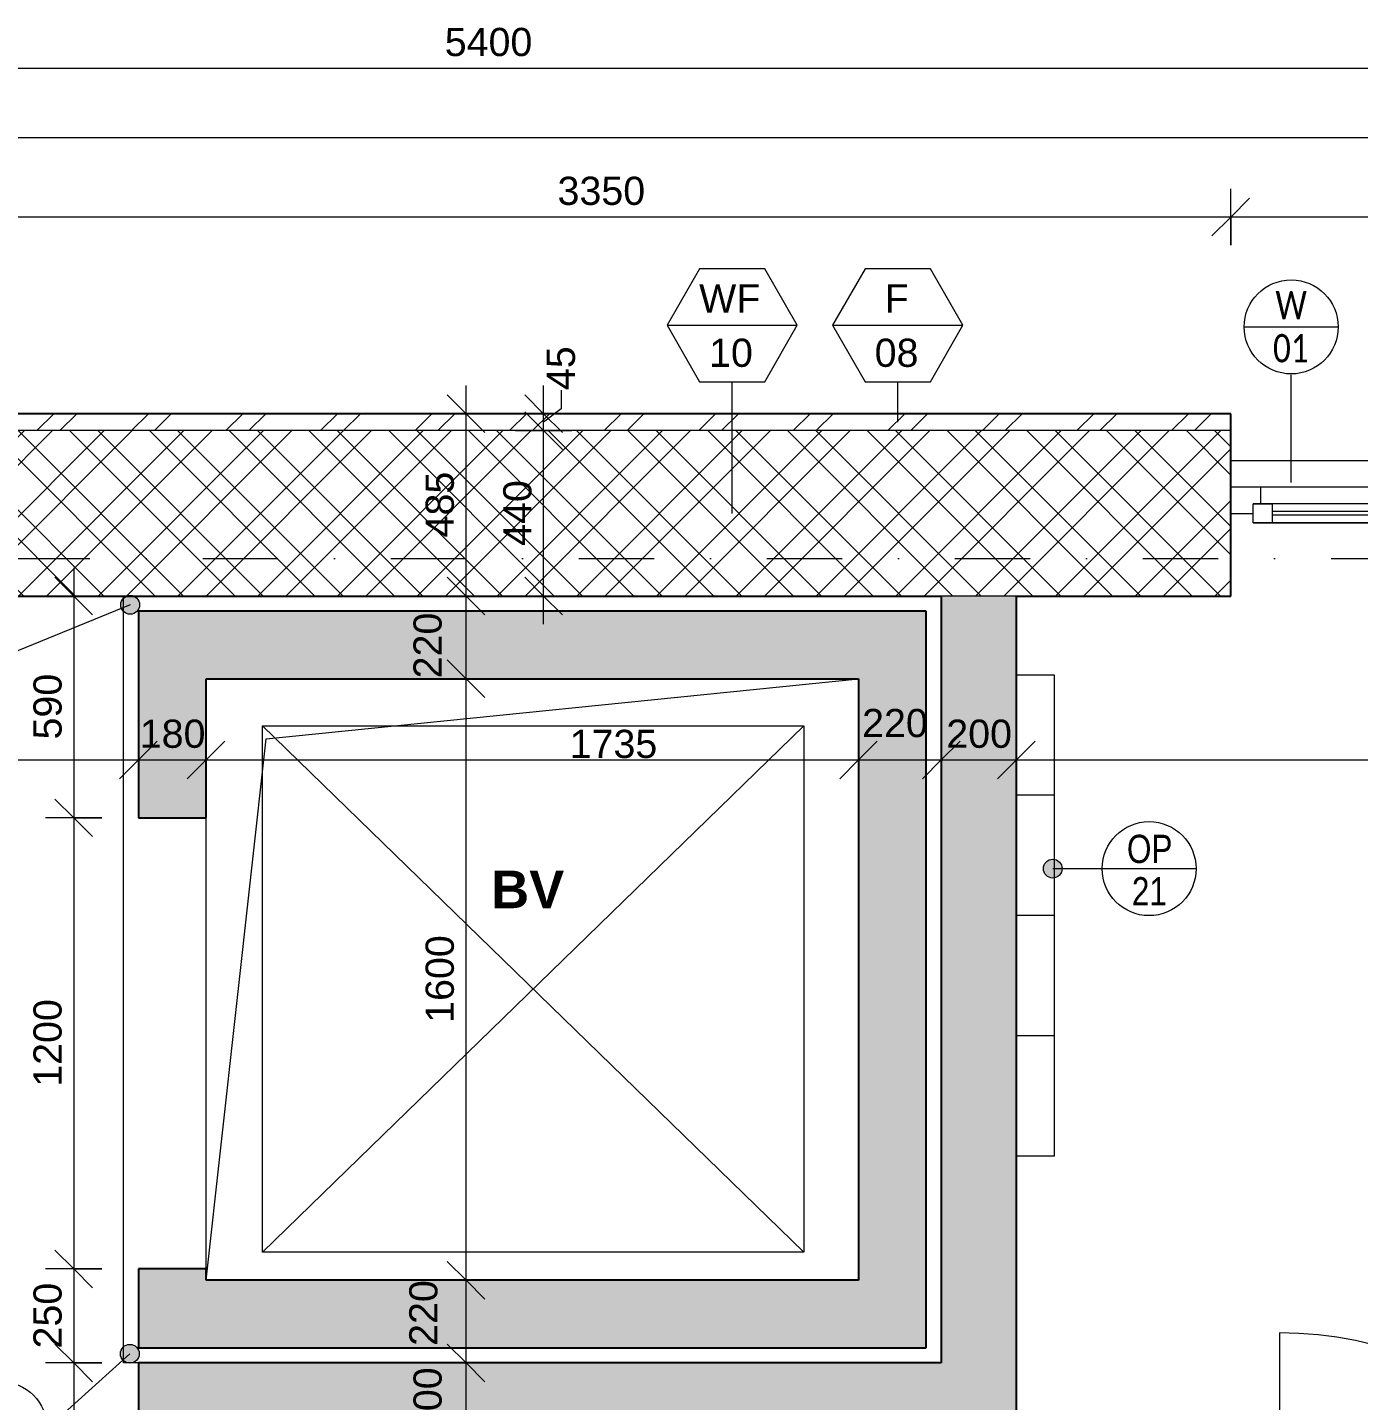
# Model space of a CAD drawing. Header units: millimetres. Extents: x -8633 to 38101, y -2985 to 57546.
# Drawn here: x 8646 to 12186, y 53363 to 57015 of the extents above; entities that cross this region are included whole.
import ezdxf

# ---------------------------------------------------------------- set-up
doc = ezdxf.new("R2010")
doc.units = ezdxf.units.MM
doc.linetypes.add('HA_DashDot_10mm-S3mm', pattern=[500, 200, -150, 0, -150])
doc.linetypes.add('HA_DashDot_2_2mm-S0_6mm', pattern=[110, 50, -30, 0, -30])
for name, color, linetype, lineweight in [('A-____-____-DIMS', 9, 'Continuous', 5), ('A-____-____-DIMS-50', 9, 'Continuous', 5), ('A-AREA-____-IDEN', 9, 'Continuous', 9), ('A-DETL-____-THIN', 9, 'Continuous', 9), ('A-DETL-GENF-OTLN', 9, 'Continuous', 9), ('A-DOOR-____-MCUT', 9, 'HA_DashDot_2_2mm-S0_6mm', 9), ('A-DOOR-____-OTLN', 9, 'Continuous', 9), ('A-DOOR-FRAM-MCUT', 9, 'Continuous', 9), ('A-FLOR-____-OTLN', 9, 'Continuous', 9), ('A-GENM-____-IDEN', 9, 'Continuous', 9), ('A-GENM-____-OTLN', 9, 'Continuous', 9), ('A-GLAZ-____-IDEN', 9, 'Continuous', 9), ('A-GLAZ-____-MCUT', 9, 'Continuous', 5), ('A-GLAZ-____-OTLN', 9, 'Continuous', 5), ('A-WALL-____-IDEN', 9, 'Continuous', 9), ('A-WALL-____-MCUT', 9, 'Continuous', 25), ('A-WALL-____-PATT', 9, 'Continuous', 25), ('I-WALL-____-MCUT', 9, 'Continuous', 25), ('S-GRID-____-OTLN', 9, 'Continuous', 5)]:
    doc.layers.add(name, color=color, linetype=linetype, lineweight=lineweight)
doc.styles.add('Arial_1', font='arial.ttf', dxfattribs={"height": 75})
doc.styles.add('Arial_2', font='arial.ttf', dxfattribs={"width": 0.8, "height": 75})
doc.styles.add('Arial_B', font='arialbd.ttf', dxfattribs={"height": 100})
doc.styles.add('Calibri', font='calibri.ttf', dxfattribs={"width": 0.8, "height": 75})
doc.dimstyles.new('Inner_Dimensions', dxfattribs={"dimscale": 304.8, "dimtxt": 76.519455, "dimasz": 0.328084, "dimexe": 0.246063, "dimexo": 0.0625, "dimgap": 0.032808, "dimtad": 1, "dimdec": 0, "dimzin": 0, "dimdsep": 46, "dimtxsty": 'Arial_1', "dimblk1": 'OBLIQUE', "dimblk2": 'OBLIQUE', "dimsah": 1, "dimcen": 0.09, "dimdle": 0.246063, "dimazin": 0, "dimtfac": 1, "dimtdec": 4, "dimtix": 1, "dimtmove": 0, "dimatfit": 3, "dimfxl": 0.246063, "dimfxlon": 1, "dimtvp": 1, "dimtolj": 1, "dimtzin": 0, "dimlwd": 9, "dimlwe": 9, "dimarcsym": 2})
doc.dimstyles.new('Inner_Dimensions_1', dxfattribs={"dimscale": 304.8, "dimtxt": 76.519455, "dimasz": 0.328084, "dimexe": 0.246063, "dimexo": 0.0625, "dimgap": 0.032808, "dimtad": 1, "dimdec": 0, "dimzin": 0, "dimdsep": 46, "dimtxsty": 'Arial_1', "dimblk1": 'OBLIQUE', "dimblk2": 'OBLIQUE', "dimsah": 1, "dimcen": 0.09, "dimdle": 0.246063, "dimazin": 0, "dimtfac": 1, "dimtdec": 4, "dimtix": 1, "dimtmove": 2, "dimatfit": 3, "dimfxl": 0.246063, "dimfxlon": 1, "dimtvp": 1, "dimtolj": 1, "dimtzin": 0, "dimlwd": 9, "dimlwe": 9, "dimarcsym": 2})
doc.dimstyles.new('Inner_Dimensions_2', dxfattribs={"dimscale": 304.8, "dimtxt": 76.519455, "dimasz": 0.328084, "dimexe": 0.246063, "dimexo": 0.0625, "dimgap": 0.032808, "dimtad": 1, "dimdec": 0, "dimzin": 0, "dimdsep": 46, "dimtxsty": 'Arial_1', "dimblk1": 'OBLIQUE', "dimblk2": 'OBLIQUE', "dimsah": 1, "dimcen": 0.09, "dimdle": 0.246063, "dimazin": 0, "dimtfac": 1, "dimtdec": 4, "dimtix": 1, "dimtmove": 1, "dimatfit": 3, "dimfxl": 0.246063, "dimfxlon": 1, "dimtvp": 1, "dimtolj": 1, "dimtzin": 0, "dimlwd": 9, "dimlwe": 9, "dimarcsym": 2})

# ---------------------------------------------------------------- blocks, each defined once
blk = doc.blocks.new('HA_DR_Double_Swing_Solid - In_OBJ_1500x2100_1000-1827100-DPS_1NP - B')
at = {"layer": 'A-DOOR-____-MCUT'}
for p, q in [((-750, 57.5), (750, 57.5)), ((-750, -57.5), (750, -57.5))]:
    blk.add_line(p, q, dxfattribs=at)
at = {"layer": 'A-DOOR-____-OTLN', "lineweight": 5}
for p, q in [((-317, -307.5), (-750, -57.5)), ((750, -1057.5), (750, -57.5))]:
    blk.add_line(p, q, dxfattribs=at)
for centre, radius, start, end in [((-750, -57.5), 500, 330, 0), ((750, -57.5), 1000, 180, 270)]:
    blk.add_arc(centre, radius, start, end, dxfattribs=at)
at = {"layer": 'A-DOOR-FRAM-MCUT'}
for p, q in [((-750, 57.5), (-800, 57.5)), ((-750, -57.5), (-750, 57.5)), ((800, 57.5), (750, 57.5)), ((750, 57.5), (750, -57.5)), ((-800, -57.5), (-750, -57.5)), ((750, -57.5), (800, -57.5))]:
    blk.add_line(p, q, dxfattribs=at)
blk = doc.blocks.new('HA_WD_SinglePanel - 1000x2400-1670805-DPS_1NP - B')
at = {"layer": 'A-GLAZ-____-MCUT'}
for p, q in [((-420, 70), (-500, 70)), ((-420, 25), (-420, 70)), ((500, 70), (420, 70)), ((420, 70), (420, 25)), ((-500, 0), (-440, 0)), ((-440, -25), (-440, 25)), ((-440, 25), (-390, 25)), ((-390, 25), (-390, -25)), ((390, 5), (-390, 5)), ((390, -25), (390, 25)), ((390, 25), (440, 25)), ((440, 25), (440, -25)), ((440, 0), (500, 0)), ((-390, -25), (-440, -25)), ((390, -5), (-390, -5)), ((440, -25), (390, -25))]:
    blk.add_line(p, q, dxfattribs=at)
at = {"layer": 'A-GLAZ-____-OTLN'}
for p, q in [((420, 70), (-420, 70)), ((440, 25), (-440, 25)), ((-440, -25), (-440, 25)), ((390, 25), (-390, 25)), ((440, 25), (440, -25)), ((-440, -25), (440, -25)), ((390, -25), (-390, -25))]:
    blk.add_line(p, q, dxfattribs=at)
blk = doc.blocks.new('HA_GM_Shaft_Rectangle - Default-2031607-DPS_1NP - B')
at = {"layer": 'A-DETL-GENF-OTLN'}
for p, q in [((160, -160), (1735, 0)), ((0, -1600), (160, -160))]:
    blk.add_line(p, q, dxfattribs=at)
at = {"layer": 'A-GENM-____-OTLN'}
for p, q in [((0, -1600), (0, 0)), ((0, 0), (1735, 0)), ((1735, 0), (1735, -1600)), ((1735, -1600), (0, -1600))]:
    blk.add_line(p, q, dxfattribs=at)
blk = doc.blocks.new('HA_GM_Shaft_Rectangle - Default-2031559-DPS_1NP - B')
at = {"layer": 'A-DETL-GENF-OTLN'}
for p, q in [((160, -160), (1735, 0)), ((0, -1600), (160, -160))]:
    blk.add_line(p, q, dxfattribs=at)
at = {"layer": 'A-GENM-____-OTLN'}
for p, q in [((0, -1600), (0, 0)), ((0, 0), (1735, 0)), ((1735, 0), (1735, -1600)), ((1735, -1600), (0, -1600))]:
    blk.add_line(p, q, dxfattribs=at)
blk = doc.blocks.new('DIMBLOCK4-DPS_1NP - B')
at = {"layer": 'A-____-____-DIMS-50', "lineweight": 9}
for p, q in [((9811.9, 53462.7), (9761.9, 53512.7)), ((9736.9, 53462.7), (9886.9, 53462.7)), ((9811.9, 53462.7), (9736.9, 53462.7)), ((9811.9, 53262.7), (9811.9, 53462.7)), ((9811.9, 53462.7), (9861.9, 53412.7)), ((9811.9, 53262.7), (9761.9, 53312.7)), ((9736.9, 53262.7), (9886.9, 53262.7)), ((9811.9, 53262.7), (9736.9, 53262.7)), ((9811.9, 53262.7), (9861.9, 53212.7))]:
    blk.add_line(p, q, dxfattribs=at)
at = {"layer": 'A-____-____-DIMS-50', "color": 0, "lineweight": 9, "insert": (9672.1, 53276.2), "char_height": 75, "width": 207.662, "attachment_point": 1, "rotation": 90, "line_spacing_factor": 0.941778, "style": 'Arial_1'}
blk.add_mtext('200', dxfattribs=at)
blk = doc.blocks.new('_Oblique')
at = {"color": 0, "linetype": 'ByBlock', "lineweight": -2}
blk.add_line((-0.5, -0.5), (0.5, 0.5), dxfattribs=at)
blk = doc.blocks.new('DIMBLOCK5-DPS_1NP - B')
at = {"layer": 'A-____-____-DIMS-50', "lineweight": 9}
for p, q in [((9811.9, 53682.7), (9761.9, 53732.7)), ((9736.9, 53682.7), (9886.9, 53682.7)), ((9811.9, 53682.7), (9736.9, 53682.7)), ((9811.9, 53462.7), (9811.9, 53682.7)), ((9811.9, 53682.7), (9861.9, 53632.7)), ((9811.9, 53462.7), (9761.9, 53512.7)), ((9736.9, 53462.7), (9886.9, 53462.7)), ((9811.9, 53462.7), (9736.9, 53462.7)), ((9811.9, 53462.7), (9861.9, 53412.7))]:
    blk.add_line(p, q, dxfattribs=at)
at = {"layer": 'A-____-____-DIMS-50', "color": 0, "lineweight": 9, "insert": (9660.9, 53508.1), "char_height": 75, "width": 207.662, "attachment_point": 1, "rotation": 90, "line_spacing_factor": 0.941778, "style": 'Arial_1'}
blk.add_mtext('220', dxfattribs=at)
blk = doc.blocks.new('DIMBLOCK6-DPS_1NP - B')
at = {"layer": 'A-____-____-DIMS-50', "lineweight": 9}
for p, q in [((9811.9, 55282.7), (9761.9, 55332.7)), ((9736.9, 55282.7), (9886.9, 55282.7)), ((9811.9, 55282.7), (9736.9, 55282.7)), ((9811.9, 53682.7), (9811.9, 55282.7)), ((9811.9, 55282.7), (9861.9, 55232.7)), ((9811.9, 53682.7), (9761.9, 53732.7)), ((9736.9, 53682.7), (9886.9, 53682.7)), ((9811.9, 53682.7), (9736.9, 53682.7)), ((9811.9, 53682.7), (9861.9, 53632.7))]:
    blk.add_line(p, q, dxfattribs=at)
at = {"layer": 'A-____-____-DIMS-50', "color": 0, "lineweight": 9, "insert": (9704.5, 54367.4), "char_height": 75, "width": 276.883, "attachment_point": 1, "rotation": 90, "line_spacing_factor": 0.941778, "style": 'Arial_1'}
blk.add_mtext('1600', dxfattribs=at)
blk = doc.blocks.new('DIMBLOCK7-DPS_1NP - B')
at = {"layer": 'A-____-____-DIMS-50', "lineweight": 9}
for p, q in [((9811.9, 55502.7), (9761.9, 55552.7)), ((9736.9, 55502.7), (9886.9, 55502.7)), ((9811.9, 55502.7), (9736.9, 55502.7)), ((9811.9, 55282.7), (9811.9, 55502.7)), ((9811.9, 55502.7), (9861.9, 55452.7)), ((9811.9, 55282.7), (9761.9, 55332.7)), ((9736.9, 55282.7), (9886.9, 55282.7)), ((9811.9, 55282.7), (9736.9, 55282.7)), ((9811.9, 55282.7), (9861.9, 55232.7))]:
    blk.add_line(p, q, dxfattribs=at)
at = {"layer": 'A-____-____-DIMS-50', "color": 0, "lineweight": 9, "insert": (9672.1, 55283.8), "char_height": 75, "width": 207.662, "attachment_point": 1, "rotation": 90, "line_spacing_factor": 0.941778, "style": 'Arial_1'}
blk.add_mtext('220', dxfattribs=at)
blk = doc.blocks.new('DIMBLOCK8-DPS_1NP - B')
at = {"layer": 'A-____-____-DIMS-50', "lineweight": 9}
for p, q in [((9811.9, 55987.7), (9761.9, 56037.7)), ((9811.9, 55502.7), (9811.9, 56062.7)), ((9736.9, 55987.7), (9886.9, 55987.7)), ((9811.9, 55987.7), (9736.9, 55987.7)), ((9811.9, 55987.7), (9861.9, 55937.7)), ((9811.9, 55502.7), (9761.9, 55552.7)), ((9736.9, 55502.7), (9886.9, 55502.7)), ((9811.9, 55502.7), (9736.9, 55502.7)), ((9811.9, 55502.7), (9861.9, 55452.7))]:
    blk.add_line(p, q, dxfattribs=at)
at = {"layer": 'A-____-____-DIMS-50', "color": 0, "lineweight": 9, "insert": (9704.5, 55658.7), "char_height": 75, "width": 207.662, "attachment_point": 1, "rotation": 90, "line_spacing_factor": 0.941778, "style": 'Arial_1'}
blk.add_mtext('485', dxfattribs=at)
blk = doc.blocks.new('DIMBLOCK9-DPS_1NP - B')
at = {"layer": 'A-____-____-DIMS-50', "lineweight": 9}
for p, q in [((8768.8, 55577.7), (8768.8, 54912.7)), ((8768.8, 55502.7), (8718.8, 55552.7)), ((8843.8, 55502.7), (8693.8, 55502.7)), ((8768.8, 55502.7), (8818.8, 55452.7)), ((8768.8, 55502.7), (8843.8, 55502.7)), ((8768.8, 54912.7), (8718.8, 54962.7)), ((8843.8, 54912.7), (8693.8, 54912.7)), ((8768.8, 54912.7), (8818.8, 54862.7)), ((8768.8, 54912.7), (8843.8, 54912.7))]:
    blk.add_line(p, q, dxfattribs=at)
at = {"layer": 'A-____-____-DIMS-50', "color": 0, "lineweight": 9, "insert": (8661.4, 55121.2), "char_height": 75, "width": 207.662, "attachment_point": 1, "rotation": 90, "line_spacing_factor": 0.941778, "style": 'Arial_1'}
blk.add_mtext('590', dxfattribs=at)
blk = doc.blocks.new('DIMBLOCK10-DPS_1NP - B')
at = {"layer": 'A-____-____-DIMS-50', "lineweight": 9}
for p, q in [((8768.8, 54912.7), (8718.8, 54962.7)), ((8843.8, 54912.7), (8693.8, 54912.7)), ((8768.8, 54912.7), (8768.8, 53712.7)), ((8768.8, 54912.7), (8818.8, 54862.7)), ((8768.8, 54912.7), (8843.8, 54912.7)), ((8768.8, 53712.7), (8718.8, 53762.7)), ((8843.8, 53712.7), (8693.8, 53712.7)), ((8768.8, 53712.7), (8818.8, 53662.7)), ((8768.8, 53712.7), (8843.8, 53712.7))]:
    blk.add_line(p, q, dxfattribs=at)
at = {"layer": 'A-____-____-DIMS-50', "color": 0, "lineweight": 9, "insert": (8661.4, 54197.4), "char_height": 75, "width": 276.883, "attachment_point": 1, "rotation": 90, "line_spacing_factor": 0.941778, "style": 'Arial_1'}
blk.add_mtext('1200', dxfattribs=at)
blk = doc.blocks.new('DIMBLOCK11-DPS_1NP - B')
at = {"layer": 'A-____-____-DIMS-50', "lineweight": 9}
for p, q in [((8768.8, 53712.7), (8718.8, 53762.7)), ((8843.8, 53712.7), (8693.8, 53712.7)), ((8768.8, 53712.7), (8768.8, 53462.7)), ((8768.8, 53712.7), (8818.8, 53662.7)), ((8768.8, 53712.7), (8843.8, 53712.7)), ((8768.8, 53462.7), (8718.8, 53512.7)), ((8843.8, 53462.7), (8693.8, 53462.7)), ((8768.8, 53462.7), (8818.8, 53412.7)), ((8768.8, 53462.7), (8843.8, 53462.7))]:
    blk.add_line(p, q, dxfattribs=at)
at = {"layer": 'A-____-____-DIMS-50', "color": 0, "lineweight": 9, "insert": (8661.4, 53501.2), "char_height": 75, "width": 207.662, "attachment_point": 1, "rotation": 90, "line_spacing_factor": 0.941778, "style": 'Arial_1'}
blk.add_mtext('250', dxfattribs=at)
blk = doc.blocks.new('DIMBLOCK12-DPS_1NP - B')
at = {"layer": 'A-____-____-DIMS-50', "lineweight": 9}
for p, q in [((8768.8, 53462.7), (8718.8, 53512.7)), ((8843.8, 53462.7), (8693.8, 53462.7)), ((8768.8, 53462.7), (8768.8, 52410.2)), ((8768.8, 53462.7), (8818.8, 53412.7)), ((8768.8, 53462.7), (8843.8, 53462.7)), ((8768.8, 52485.2), (8718.8, 52535.2)), ((8843.8, 52485.2), (8693.8, 52485.2)), ((8768.8, 52485.2), (8818.8, 52435.2)), ((8768.8, 52485.2), (8843.8, 52485.2))]:
    blk.add_line(p, q, dxfattribs=at)
at = {"layer": 'A-____-____-DIMS-50', "color": 0, "lineweight": 9, "insert": (8661.4, 52887.4), "char_height": 75, "width": 207.662, "attachment_point": 1, "rotation": 90, "line_spacing_factor": 0.941778, "style": 'Arial_1'}
blk.add_mtext('978', dxfattribs=at)
blk = doc.blocks.new('DIMBLOCK58-DPS_1NP - B')
at = {"layer": 'A-____-____-DIMS-50', "lineweight": 9}
for p, q in [((11845.7, 56435.9), (11845.7, 56585.9)), ((12845.7, 56435.9), (12845.7, 56585.9)), ((11845.7, 56510.9), (11895.7, 56560.9)), ((12845.7, 56510.9), (12895.7, 56560.9)), ((11845.7, 56510.9), (11795.7, 56460.9)), ((12845.7, 56510.9), (11845.7, 56510.9)), ((11845.7, 56510.9), (11845.7, 56435.9)), ((12845.7, 56510.9), (12795.7, 56460.9)), ((12845.7, 56510.9), (12845.7, 56435.9))]:
    blk.add_line(p, q, dxfattribs=at)
at = {"layer": 'A-____-____-DIMS-50', "color": 0, "lineweight": 9, "insert": (12230.3, 56618.2), "char_height": 75, "width": 276.883, "attachment_point": 1, "line_spacing_factor": 0.941778, "style": 'Arial_1'}
blk.add_mtext('1000', dxfattribs=at)
blk = doc.blocks.new('DIMBLOCK59-DPS_1NP - B')
at = {"layer": 'A-____-____-DIMS-50', "lineweight": 9}
for p, q in [((8495.7, 56435.9), (8495.7, 56585.9)), ((11845.7, 56435.9), (11845.7, 56585.9)), ((8495.7, 56510.9), (8545.7, 56560.9)), ((11845.7, 56510.9), (11895.7, 56560.9)), ((8495.7, 56510.9), (8445.7, 56460.9)), ((11845.7, 56510.9), (8495.7, 56510.9)), ((8495.7, 56510.9), (8495.7, 56435.9)), ((11845.7, 56510.9), (11795.7, 56460.9)), ((11845.7, 56510.9), (11845.7, 56435.9))]:
    blk.add_line(p, q, dxfattribs=at)
at = {"layer": 'A-____-____-DIMS-50', "color": 0, "lineweight": 9, "insert": (10055.3, 56618.2), "char_height": 75, "width": 276.883, "attachment_point": 1, "line_spacing_factor": 0.941778, "style": 'Arial_1'}
blk.add_mtext('3350', dxfattribs=at)
blk = doc.blocks.new('HA_TAG_WD - Type Mark-1536199-DPS_1NP - B')
at = {"layer": 'A-GLAZ-____-IDEN'}
blk.add_line((-2.5, 0), (2.5, 0), dxfattribs=at)
blk.add_circle((0, 0), 2.5, dxfattribs=at)
blk = doc.blocks.new('DIMBLOCK138-DPS_1NP - B')
at = {"layer": 'A-____-____-DIMS-50', "lineweight": 9}
for p, q in [((7140.7, 55141.7), (7140.7, 54991.7)), ((7140.7, 55066.7), (7140.7, 55141.7)), ((7140.7, 55066.7), (7190.7, 55116.7)), ((8940.7, 55141.7), (8940.7, 54991.7)), ((8940.7, 55066.7), (8940.7, 55141.7)), ((8940.7, 55066.7), (8990.7, 55116.7)), ((7140.7, 55066.7), (7090.7, 55016.7)), ((7140.7, 55066.7), (8940.7, 55066.7)), ((8940.7, 55066.7), (8890.7, 55016.7))]:
    blk.add_line(p, q, dxfattribs=at)
at = {"layer": 'A-____-____-DIMS-50', "color": 0, "lineweight": 9, "insert": (7579.9, 55174), "char_height": 75, "width": 276.883, "attachment_point": 1, "line_spacing_factor": 0.941778, "style": 'Arial_1'}
blk.add_mtext('1800', dxfattribs=at)
blk = doc.blocks.new('DIMBLOCK139-DPS_1NP - B')
at = {"layer": 'A-____-____-DIMS-50', "lineweight": 9}
for p, q in [((8940.7, 55141.7), (8940.7, 54991.7)), ((8940.7, 55066.7), (8940.7, 55141.7)), ((8940.7, 55066.7), (8990.7, 55116.7)), ((9120.7, 55141.7), (9120.7, 54991.7)), ((9120.7, 55066.7), (9120.7, 55141.7)), ((9120.7, 55066.7), (9170.7, 55116.7)), ((8940.7, 55066.7), (8890.7, 55016.7)), ((8940.7, 55066.7), (9120.7, 55066.7)), ((9120.7, 55066.7), (9070.7, 55016.7))]:
    blk.add_line(p, q, dxfattribs=at)
at = {"layer": 'A-____-____-DIMS-50', "color": 0, "lineweight": 9, "insert": (8944.2, 55174), "char_height": 75, "width": 207.662, "attachment_point": 1, "line_spacing_factor": 0.941778, "style": 'Arial_1'}
blk.add_mtext('180', dxfattribs=at)
blk = doc.blocks.new('DIMBLOCK140-DPS_1NP - B')
at = {"layer": 'A-____-____-DIMS-50', "lineweight": 9}
for p, q in [((9120.7, 55141.7), (9120.7, 54991.7)), ((9120.7, 55066.7), (9120.7, 55141.7)), ((9120.7, 55066.7), (9170.7, 55116.7)), ((10855.7, 55141.7), (10855.7, 54991.7)), ((10855.7, 55066.7), (10855.7, 55141.7)), ((10855.7, 55066.7), (10905.7, 55116.7)), ((9120.7, 55066.7), (9070.7, 55016.7)), ((9120.7, 55066.7), (10855.7, 55066.7)), ((10855.7, 55066.7), (10805.7, 55016.7))]:
    blk.add_line(p, q, dxfattribs=at)
at = {"layer": 'A-____-____-DIMS-50', "color": 0, "lineweight": 9, "insert": (10087.5, 55146.9), "char_height": 75, "width": 276.883, "attachment_point": 1, "line_spacing_factor": 0.941778, "style": 'Arial_1'}
blk.add_mtext('1735', dxfattribs=at)
blk = doc.blocks.new('DIMBLOCK141-DPS_1NP - B')
at = {"layer": 'A-____-____-DIMS-50', "lineweight": 9}
for p, q in [((10855.7, 55141.7), (10855.7, 54991.7)), ((10855.7, 55066.7), (10855.7, 55141.7)), ((10855.7, 55066.7), (10905.7, 55116.7)), ((11075.7, 55141.7), (11075.7, 54991.7)), ((11075.7, 55066.7), (11075.7, 55141.7)), ((11075.7, 55066.7), (11125.7, 55116.7)), ((10855.7, 55066.7), (10805.7, 55016.7)), ((10855.7, 55066.7), (11075.7, 55066.7)), ((11075.7, 55066.7), (11025.7, 55016.7))]:
    blk.add_line(p, q, dxfattribs=at)
at = {"layer": 'A-____-____-DIMS-50', "color": 0, "lineweight": 9, "insert": (10865.3, 55202.5), "char_height": 75, "width": 207.662, "attachment_point": 1, "line_spacing_factor": 0.941778, "style": 'Arial_1'}
blk.add_mtext('220', dxfattribs=at)
blk = doc.blocks.new('DIMBLOCK142-DPS_1NP - B')
at = {"layer": 'A-____-____-DIMS-50', "lineweight": 9}
for p, q in [((11075.7, 55141.7), (11075.7, 54991.7)), ((11075.7, 55066.7), (11075.7, 55141.7)), ((11075.7, 55066.7), (11125.7, 55116.7)), ((11275.7, 55141.7), (11275.7, 54991.7)), ((11275.7, 55066.7), (11275.7, 55141.7)), ((11275.7, 55066.7), (11325.7, 55116.7)), ((11075.7, 55066.7), (11025.7, 55016.7)), ((11075.7, 55066.7), (11275.7, 55066.7)), ((11275.7, 55066.7), (11225.7, 55016.7))]:
    blk.add_line(p, q, dxfattribs=at)
at = {"layer": 'A-____-____-DIMS-50', "color": 0, "lineweight": 9, "insert": (11089.2, 55174), "char_height": 75, "width": 207.662, "attachment_point": 1, "line_spacing_factor": 0.941778, "style": 'Arial_1'}
blk.add_mtext('200', dxfattribs=at)
blk = doc.blocks.new('DIMBLOCK143-DPS_1NP - B')
at = {"layer": 'A-____-____-DIMS-50', "lineweight": 9}
for p, q in [((11275.7, 55141.7), (11275.7, 54991.7)), ((11275.7, 55066.7), (11275.7, 55141.7)), ((11275.7, 55066.7), (11325.7, 55116.7)), ((15585.7, 55141.7), (15585.7, 54991.7)), ((15585.7, 55066.7), (15585.7, 55141.7)), ((15585.7, 55066.7), (15635.7, 55116.7)), ((11275.7, 55066.7), (11225.7, 55016.7)), ((11275.7, 55066.7), (15660.7, 55066.7)), ((15585.7, 55066.7), (15535.7, 55016.7))]:
    blk.add_line(p, q, dxfattribs=at)
at = {"layer": 'A-____-____-DIMS-50', "color": 0, "lineweight": 9, "insert": (13315.3, 55174), "char_height": 75, "width": 276.883, "attachment_point": 1, "line_spacing_factor": 0.941778, "style": 'Arial_1'}
blk.add_mtext('4310', dxfattribs=at)
blk = doc.blocks.new('DIMBLOCK216-DPS_1NP - B')
at = {"layer": 'A-____-____-DIMS-50', "lineweight": 9}
for p, q in [((-6864.3, 56647.5), (-6864.3, 56797.5)), ((21205.7, 56647.5), (21205.7, 56797.5)), ((-6864.3, 56722.5), (-6814.3, 56772.5)), ((21205.7, 56722.5), (21255.7, 56772.5)), ((-6939.3, 56722.5), (21280.7, 56722.5)), ((-6864.3, 56722.5), (-6914.3, 56672.5)), ((-6864.3, 56722.5), (-6864.3, 56647.5)), ((21205.7, 56722.5), (21155.7, 56672.5)), ((21205.7, 56722.5), (21205.7, 56647.5))]:
    blk.add_line(p, q, dxfattribs=at)
at = {"layer": 'A-____-____-DIMS-50', "color": 0, "lineweight": 9, "insert": (6780.8, 56829.9), "char_height": 75, "width": 346.103, "attachment_point": 1, "line_spacing_factor": 0.941778, "style": 'Arial_1'}
blk.add_mtext('28070', dxfattribs=at)
blk = doc.blocks.new('HA_TAG_GM_Products - Generic-588599-DPS_1NP - B')
at = {"layer": 'A-GENM-____-IDEN'}
blk.add_line((-2.5, 0), (2.5, 0), dxfattribs=at)
blk.add_circle((0, 0), 2.5, dxfattribs=at)
blk = doc.blocks.new('DIMBLOCK232-DPS_1NP - B')
at = {"layer": 'A-____-____-DIMS-50', "lineweight": 9}
for p, q in [((7170.7, 56981.7), (7170.7, 56831.7)), ((7170.7, 56906.7), (7170.7, 56981.7)), ((12570.7, 56981.7), (12570.7, 56831.7)), ((12570.7, 56906.7), (12570.7, 56981.7)), ((7170.7, 56906.7), (7220.7, 56956.7)), ((12570.7, 56906.7), (12620.7, 56956.7)), ((7170.7, 56906.7), (7120.7, 56856.7)), ((7170.7, 56906.7), (12570.7, 56906.7)), ((12570.7, 56906.7), (12520.7, 56856.7))]:
    blk.add_line(p, q, dxfattribs=at)
at = {"layer": 'A-____-____-DIMS-50', "color": 0, "lineweight": 9, "insert": (9755.3, 57014.1), "char_height": 75, "width": 276.883, "attachment_point": 1, "line_spacing_factor": 0.941778, "style": 'Arial_1'}
blk.add_mtext('5400', dxfattribs=at)
blk = doc.blocks.new('DIMBLOCK272-DPS_1NP - B')
at = {"layer": 'A-____-____-DIMS-50', "lineweight": 9}
for p, q in [((10018.3, 55942.7), (9968.3, 55992.7)), ((9943.3, 55942.7), (10093.3, 55942.7)), ((10018.3, 55942.7), (9943.3, 55942.7)), ((10018.3, 55427.7), (10018.3, 55942.7)), ((10018.3, 55942.7), (10068.3, 55892.7)), ((10018.3, 55502.7), (9968.3, 55552.7)), ((9943.3, 55502.7), (10093.3, 55502.7)), ((10018.3, 55502.7), (9943.3, 55502.7)), ((10018.3, 55502.7), (10068.3, 55452.7))]:
    blk.add_line(p, q, dxfattribs=at)
at = {"layer": 'A-____-____-DIMS-50', "color": 0, "lineweight": 9, "insert": (9910.9, 55636.2), "char_height": 75, "width": 207.662, "attachment_point": 1, "rotation": 90, "line_spacing_factor": 0.941778, "style": 'Arial_1'}
blk.add_mtext('440', dxfattribs=at)
blk = doc.blocks.new('DIMBLOCK273-DPS_1NP - B')
at = {"layer": 'A-____-____-DIMS-50', "lineweight": 9}
for p, q in [((10018.3, 55987.7), (9968.3, 56037.7)), ((10018.3, 55942.7), (10018.3, 56062.7)), ((10065.1, 56050.6), (10065.1, 56000.6)), ((10065.1, 56000.6), (10018.3, 55965.2)), ((9943.3, 55987.7), (10093.3, 55987.7)), ((10018.3, 55987.7), (9943.3, 55987.7)), ((10018.3, 55942.7), (9968.3, 55992.7)), ((10018.3, 55987.7), (10068.3, 55937.7)), ((9943.3, 55942.7), (10093.3, 55942.7)), ((10018.3, 55942.7), (9943.3, 55942.7)), ((10018.3, 55942.7), (10068.3, 55892.7))]:
    blk.add_line(p, q, dxfattribs=at)
at = {"layer": 'A-____-____-DIMS-50', "color": 0, "lineweight": 9, "insert": (10026.6, 56050.6), "char_height": 75, "width": 138.441, "attachment_point": 1, "rotation": 90, "line_spacing_factor": 0.941778, "style": 'Arial_1'}
blk.add_mtext('45', dxfattribs=at)
blk = doc.blocks.new('HA_TAG_WA_Partitions - Group _ Type Mark-556634-DPS_1NP - B')
at = {"layer": 'A-WALL-____-IDEN'}
for p, q in [((-1.732, 3), (-3.464, 0)), ((1.732, 3), (-1.732, 3)), ((3.464, 0), (1.732, 3)), ((-3.464, 0), (3.464, 0)), ((-3.464, 0), (-1.732, -3)), ((1.732, -3), (3.464, 0)), ((-1.732, -3), (1.732, -3))]:
    blk.add_line(p, q, dxfattribs=at)

msp = doc.modelspace()

# ---------------------------------------------------------------- hatches: boundary and pattern name
at = {"layer": 'A-GENM-____-IDEN'}
h = msp.add_hatch(color=256, dxfattribs=at)
edge = h.paths.add_edge_path()
edge.add_arc((8918.8, 55479.3), 25, 0, 360)
h = msp.add_hatch(color=256, dxfattribs=at)
edge = h.paths.add_edge_path()
edge.add_arc((11372.3, 54777.6), 25, 0, 360)
h = msp.add_hatch(color=256, dxfattribs=at)
edge = h.paths.add_edge_path()
edge.add_arc((8917.8, 53487.1), 25, 0, 360)
at = {"layer": 'A-WALL-____-PATT', "lineweight": 5}
h = msp.add_hatch(dxfattribs=at)
h.set_pattern_fill('FP_3', color=256, style=0, pattern_type=2)
h.set_pattern_definition([(45, (0, 0), (-125.7236, 125.7236), []), (45, (0, 190.5), (-125.7236, 125.7236), [])])
h.paths.add_polyline_path([(15585.7, 55942.7), (15630.7, 55942.7), (15630.7, 55987.7), (12845.7, 55987.7), (12845.7, 55942.7), (15145.7, 55942.7)])
h.paths.add_polyline_path([(11321.4, 55942.7), (11845.7, 55942.7), (11845.7, 55987.7), (8495.7, 55987.7), (8495.7, 55942.7)])
h.paths.add_polyline_path([(7495.7, 55942.7), (7495.7, 55987.7), (2495.7, 55987.7), (2495.7, 55942.7), (5133.9, 55942.7)])
h.paths.add_polyline_path([(245.7, 55942.7), (1495.7, 55942.7), (1495.7, 55987.7), (245.7, 55987.7)])
h.paths.add_polyline_path([(-754.3, 55942.7), (-754.3, 55987.7), (-2379.3, 55987.7), (-2379.3, 55942.7), (-1053.6, 55942.7)])
h.paths.add_polyline_path([(-3379.3, 55942.7), (-3379.3, 55987.7), (-6819.3, 55987.7), (-6819.3, 55942.7), (-4147.4, 55942.7)])
h = msp.add_hatch(dxfattribs=at)
h.set_pattern_fill('FP_1', color=256, style=0, pattern_type=2)
h.set_pattern_definition([(45, (0, 0), (-106.066, 106.066), []), (45, (75, 0), (-106.066, 106.066), []), (315, (0, 0), (106.066, 106.066), []), (315, (75, 0), (106.066, 106.066), [])])
h.paths.add_polyline_path([(15145.7, 55502.7), (15145.7, 55942.7), (12845.7, 55942.7), (12845.7, 55502.7), (14415.1, 55502.7)])
h.paths.add_polyline_path([(11321.4, 55502.7), (11845.7, 55502.7), (11845.7, 55942.7), (8495.7, 55942.7), (8495.7, 55502.7), (11275.7, 55502.7)])
h.paths.add_polyline_path([(7495.7, 55502.7), (7495.7, 55942.7), (2495.7, 55942.7), (2495.7, 55502.7), (6380.7, 55502.7)])
h.paths.add_polyline_path([(245.7, 55502.7), (1495.7, 55502.7), (1495.7, 55942.7), (245.7, 55942.7)])
h.paths.add_polyline_path([(-754.3, 55502.7), (-754.3, 55942.7), (-2379.3, 55942.7), (-2379.3, 55502.7), (-1053.6, 55502.7)])
h.paths.add_polyline_path([(-3379.3, 55502.7), (-3379.3, 55942.7), (-6819.3, 55942.7), (-6819.3, 55502.7), (-4147.4, 55502.7)])
h.paths.add_polyline_path([(13690.7, 55840.5), (13690.7, 55940.5), (13790.7, 55940.5), (13790.7, 55840.5)])
h.paths.add_polyline_path([(6280.7, 55840.5), (6280.7, 55940.5), (6380.7, 55940.5), (6380.7, 55840.5)])
h.paths.add_polyline_path([(3545.7, 55840.5), (3545.7, 55940.5), (3645.7, 55940.5), (3645.7, 55840.5)])
h.paths.add_polyline_path([(-1499.3, 55840.5), (-1599.3, 55840.5), (-1599.3, 55940.5), (-1499.3, 55940.5)])
at = {"layer": 'A-WALL-____-PATT', "lineweight": 9}
for points in [[(11275.7, 52427.7), (11275.7, 55502.7), (11075.7, 55502.7), (11075.7, 52427.7)], [(10855.7, 55282.7), (11035.7, 55282.7), (11035.7, 55462.7), (8940.7, 55462.7), (8940.7, 55282.7), (9120.7, 55282.7)], [(11035.7, 53502.7), (11035.7, 55282.7), (10855.7, 55282.7), (10855.7, 53502.7)], [(10855.7, 53502.7), (10855.7, 53682.7), (8940.7, 53682.7), (8940.7, 53502.7)], [(10010.7, 53262.7), (11075.7, 53262.7), (11075.7, 53462.7), (8940.7, 53462.7), (8940.7, 53262.7), (9140.7, 53262.7)]]:
    msp.add_hatch(color=256, dxfattribs=at).paths.add_polyline_path(points)
h = msp.add_hatch(color=256, dxfattribs=at)
h.paths.add_polyline_path([(9120.7, 53682.7), (9120.7, 53712.7), (8940.7, 53712.7), (8940.7, 53682.7)])
h.paths.add_polyline_path([(8940.7, 54912.7), (9120.7, 54912.7), (9120.7, 55282.7), (8940.7, 55282.7)])

# ---------------------------------------------------------------- linework, layer by layer
at = {"layer": 'A-DETL-____-THIN'}
for p, q in [((11275.7, 55293), (11375.7, 55293)), ((11275.7, 54013), (11275.7, 55293)), ((11375.7, 55293), (11375.7, 54013)), ((9270.4, 55157.7), (10710.4, 55157.7)), ((9270.4, 53757.7), (9270.4, 55157.7)), ((9270.4, 53757.7), (10710.4, 55157.7)), ((9270.4, 55157.7), (10710.4, 53757.7)), ((10710.4, 55157.7), (10710.4, 53757.7)), ((11375.7, 54973), (11275.7, 54973)), ((11375.7, 54653), (11275.7, 54653)), ((11375.7, 54333), (11275.7, 54333)), ((11375.7, 54013), (11275.7, 54013)), ((10710.4, 53757.7), (9270.4, 53757.7))]:
    msp.add_line(p, q, dxfattribs=at)
at = {"layer": 'A-FLOR-____-OTLN'}
for p, q in [((12845.7, 55862.7), (11845.7, 55862.7)), ((8900.7, 53462.7), (8900.7, 55502.7)), ((8940.7, 53462.7), (8900.7, 53462.7))]:
    msp.add_line(p, q, dxfattribs=at)
at = {"layer": 'A-GENM-____-IDEN'}
for p, q in [((8918.8, 55479.3), (8582.5, 55341.6)), ((11372.3, 54777.6), (11503.6, 54777.6)), ((8917.8, 53487.1), (8698.2, 53288.5))]:
    msp.add_line(p, q, dxfattribs=at)
for centre in [(8918.8, 55479.3), (11372.3, 54777.6), (8917.8, 53487.1)]:
    msp.add_circle(centre, 25, dxfattribs=at)
at = {"layer": 'A-GLAZ-____-IDEN'}
msp.add_line((12006.5, 55804.7), (12006.5, 56091.4), dxfattribs=at)
at = {"layer": 'A-WALL-____-IDEN'}
for p, q in [((10519.7, 55722.7), (10519.7, 56073)), ((10960.2, 55965.2), (10960.2, 56073))]:
    msp.add_line(p, q, dxfattribs=at)
at = {"layer": 'A-WALL-____-MCUT'}
for p, q in [((11845.7, 55987.7), (8495.7, 55987.7)), ((11845.7, 55502.7), (11845.7, 55987.7)), ((8495.7, 55502.7), (11075.7, 55502.7)), ((11275.7, 55502.7), (11845.7, 55502.7))]:
    msp.add_line(p, q, dxfattribs=at)
at = {"layer": 'A-WALL-____-MCUT', "lineweight": 9}
for p, q in [((11845.7, 55942.7), (8495.7, 55942.7)), ((11275.7, 55502.7), (11075.7, 55502.7))]:
    msp.add_line(p, q, dxfattribs=at)
at = {"layer": 'I-WALL-____-MCUT'}
for p, q in [((11075.7, 55502.7), (11075.7, 53462.7)), ((11275.7, 52542.7), (11275.7, 55502.7)), ((11035.7, 55462.7), (8940.7, 55462.7)), ((8940.7, 55462.7), (8940.7, 54912.7)), ((11035.7, 53502.7), (11035.7, 55462.7)), ((9120.7, 55282.7), (10855.7, 55282.7)), ((9120.7, 54912.7), (9120.7, 55282.7)), ((10855.7, 55282.7), (10855.7, 53682.7)), ((8940.7, 54912.7), (9120.7, 54912.7)), ((8940.7, 53712.7), (8940.7, 53502.7)), ((9120.7, 53712.7), (8940.7, 53712.7)), ((9120.7, 53682.7), (9120.7, 53712.7)), ((10855.7, 53682.7), (9120.7, 53682.7)), ((8940.7, 53502.7), (11035.7, 53502.7)), ((11075.7, 53462.7), (8940.7, 53462.7)), ((8940.7, 53462.7), (8940.7, 52427.7))]:
    msp.add_line(p, q, dxfattribs=at)
at = {"layer": 'S-GRID-____-OTLN', "linetype": 'HA_DashDot_10mm-S3mm', "lineweight": 9}
msp.add_line((-6891.4, 55602.7), (21515.9, 55602.7), dxfattribs=at)

# ---------------------------------------------------------------- block references
at = {"layer": 'A-DOOR-____-OTLN', "rotation": 180}
msp.add_blockref('HA_DR_Double_Swing_Solid - In_OBJ_1500x2100_1000-1827100-DPS_1NP - B', (12725.7, 52485.2), dxfattribs=at)
at = {"layer": 'A-GENM-____-IDEN', "xscale": 49.99999999999998, "yscale": 49.99999999999998, "zscale": 49.99999999999998}
for p in [(11628.6, 54777.6), (8573.2, 53288.5)]:
    msp.add_blockref('HA_TAG_GM_Products - Generic-588599-DPS_1NP - B', p, dxfattribs=at)
at = {"layer": 'A-GENM-____-OTLN', "lineweight": 5}
msp.add_blockref('HA_GM_Shaft_Rectangle - Default-2031607-DPS_1NP - B', (9120.7, 55282.7), dxfattribs=at)
at = {"layer": 'A-GENM-____-OTLN'}
msp.add_blockref('HA_GM_Shaft_Rectangle - Default-2031559-DPS_1NP - B', (9120.7, 55282.7), dxfattribs=at)
at = {"layer": 'A-GLAZ-____-IDEN', "xscale": 49.99999999999998, "yscale": 49.99999999999998, "zscale": 49.99999999999998}
msp.add_blockref('HA_TAG_WD - Type Mark-1536199-DPS_1NP - B', (12006.5, 56218.6), dxfattribs=at)
at = {"layer": 'A-GLAZ-____-OTLN'}
msp.add_blockref('HA_WD_SinglePanel - 1000x2400-1670805-DPS_1NP - B', (12345.7, 55722.7), dxfattribs=at)
at = {"layer": 'A-WALL-____-IDEN', "xscale": 49.99999999999998, "yscale": 49.99999999999998, "zscale": 49.99999999999998}
for p in [(10519.7, 56223), (10960.2, 56223)]:
    msp.add_blockref('HA_TAG_WA_Partitions - Group _ Type Mark-556634-DPS_1NP - B', p, dxfattribs=at)

# ---------------------------------------------------------------- texts
at = {"layer": 'A-AREA-____-IDEN', "lineweight": 5, "insert": (9879, 54772.3), "char_height": 100, "width": 240.506, "attachment_point": 1, "style": 'Arial_B'}
msp.add_mtext('BV', dxfattribs=at)
at = {"layer": 'A-GENM-____-IDEN', "lineweight": 5, "char_height": 75, "attachment_point": 1, "style": 'Arial_2'}
for s, insert, width in [('OP', (11569.6, 54867.7), 147.51), ('21', (11582.8, 54755), 115.443)]:
    msp.add_mtext(s, dxfattribs=dict(at, insert=insert, width=width))
at = {"layer": 'A-GLAZ-____-IDEN', "lineweight": 5, "char_height": 75, "attachment_point": 1, "style": 'Calibri'}
for s, insert, width in [('W', (11964.7, 56313.9), 105.823), ('01', (11958.1, 56199.6), 121.856)]:
    msp.add_mtext(s, dxfattribs=dict(at, insert=insert, width=width))
at = {"layer": 'A-WALL-____-IDEN', "lineweight": 5, "char_height": 75, "attachment_point": 1, "style": 'Arial_1'}
for s, insert, width in [('WF', (10431.8, 56331.9), 208.439), ('F', (10925.2, 56331.9), 80.169), ('10', (10458.3, 56187.4), 144.304), ('08', (10898.7, 56187.4), 144.304)]:
    msp.add_mtext(s, dxfattribs=dict(at, insert=insert, width=width))

# ---------------------------------------------------------------- dimensions: what is measured, and where the dimension line sits
at = {"layer": 'A-____-____-DIMS', "lineweight": 9}
for base, p1, p2, override, picture, middle in [((12570.7, 56906.7), (7170.7, 56981.7), (12570.7, 56981.7), {"dimpost": '<>', "dimfxl": 5400}, 'DIMBLOCK232-DPS_1NP - B', (9870.7, 56955)), ((8495.7, 56510.9), (11845.7, 56435.9), (8495.7, 56435.9), {"dimpost": '<>', "dimfxl": 3350}, 'DIMBLOCK59-DPS_1NP - B', (10170.7, 56559.2)), ((11845.7, 56510.9), (12845.7, 56435.9), (11845.7, 56435.9), {"dimpost": '<>', "dimfxl": 1000}, 'DIMBLOCK58-DPS_1NP - B', (12345.7, 56559.2)), ((9120.7, 55066.7), (8940.7, 55141.7), (9120.7, 55141.7), {"dimpost": '<>', "dimfxl": 180}, 'DIMBLOCK139-DPS_1NP - B', (9030.7, 55115)), ((11275.7, 55066.7), (11075.7, 55141.7), (11275.7, 55141.7), {"dimpost": '<>', "dimfxl": 200}, 'DIMBLOCK142-DPS_1NP - B', (11175.7, 55115)), ((15585.7, 55066.7), (11275.7, 55141.7), (15585.7, 55141.7), {"dimpost": '<>', "dimfxl": 4310}, 'DIMBLOCK143-DPS_1NP - B', (13430.7, 55115))]:
    dim = msp.add_linear_dim(base=base, p1=p1, p2=p2, dimstyle='Inner_Dimensions', override=override, dxfattribs=at)
    dim.commit()
    dim.dimension.update_dxf_attribs({"geometry": picture, "text_midpoint": middle})
for base, p1, p2, override, picture, middle in [((21205.7, 56722.5), (-6864.3, 56647.5), (21205.7, 56647.5), {"dimpost": '<>', "dimfxl": 28070}, 'DIMBLOCK216-DPS_1NP - B', (6953.9, 56779.9)), ((11075.7, 55066.7), (10855.7, 55141.7), (11075.7, 55141.7), {"dimpost": '<>', "dimfxl": 220}, 'DIMBLOCK141-DPS_1NP - B', (10969.2, 55152.5)), ((8940.7, 55066.7), (7140.7, 55141.7), (8940.7, 55141.7), {"dimpost": '<>', "dimfxl": 1800}, 'DIMBLOCK138-DPS_1NP - B', (7718.3, 55124)), ((10855.7, 55066.7), (9120.7, 55141.7), (10855.7, 55141.7), {"dimpost": '<>', "dimfxl": 1735}, 'DIMBLOCK140-DPS_1NP - B', (10225.9, 55096.9))]:
    dim = msp.add_linear_dim(base=base, p1=p1, p2=p2, dimstyle='Inner_Dimensions_1', override=override, dxfattribs=at)
    dim.commit()
    dim.dimension.update_dxf_attribs({"geometry": picture, "text_midpoint": middle, "dimtype": 160})
for base, p1, p2, dimstyle, override, picture, middle in [((10018.3, 55987.7), (9943.3, 55942.7), (9943.3, 55987.7), 'Inner_Dimensions_2', {"dimpost": '<>', "dimfxl": 45}, 'DIMBLOCK273-DPS_1NP - B', (10076.6, 56119.9)), ((9811.9, 55502.7), (9736.9, 55282.7), (9736.9, 55502.7), 'Inner_Dimensions_1', {"dimpost": '<>', "dimfxl": 220}, 'DIMBLOCK7-DPS_1NP - B', (9722.1, 55387.7)), ((9811.9, 53682.7), (9736.9, 53462.7), (9736.9, 53682.7), 'Inner_Dimensions_1', {"dimpost": '<>', "dimfxl": 220}, 'DIMBLOCK5-DPS_1NP - B', (9710.9, 53611.9)), ((9811.9, 53462.7), (9736.9, 53262.7), (9736.9, 53462.7), 'Inner_Dimensions_1', {"dimpost": '<>', "dimfxl": 200}, 'DIMBLOCK4-DPS_1NP - B', (9722.1, 53380))]:
    dim = msp.add_linear_dim(base=base, p1=p1, p2=p2, angle=90, dimstyle=dimstyle, override=override, dxfattribs=at)
    dim.commit()
    dim.dimension.update_dxf_attribs({"geometry": picture, "text_midpoint": middle, "dimtype": 160, "text_rotation": 90})
for base, p1, p2, override, picture, middle in [((9811.9, 55987.7), (9736.9, 55502.7), (9736.9, 55987.7), {"dimpost": '<>', "dimfxl": 485}, 'DIMBLOCK8-DPS_1NP - B', (9763.6, 55745.2)), ((10018.3, 55942.7), (9943.3, 55502.7), (9943.3, 55942.7), {"dimpost": '<>', "dimfxl": 440}, 'DIMBLOCK272-DPS_1NP - B', (9970, 55722.7)), ((8768.8, 54912.7), (8843.8, 55502.7), (8843.8, 54912.7), {"dimpost": '<>', "dimfxl": 590}, 'DIMBLOCK9-DPS_1NP - B', (8720.5, 55207.7)), ((9811.9, 55282.7), (9736.9, 53682.7), (9736.9, 55282.7), {"dimpost": '<>', "dimfxl": 1600}, 'DIMBLOCK6-DPS_1NP - B', (9763.6, 54482.7)), ((8768.8, 53712.7), (8843.8, 54912.7), (8843.8, 53712.7), {"dimpost": '<>', "dimfxl": 1200}, 'DIMBLOCK10-DPS_1NP - B', (8720.5, 54312.7)), ((8768.8, 53462.7), (8843.8, 53712.7), (8843.8, 53462.7), {"dimpost": '<>', "dimfxl": 250}, 'DIMBLOCK11-DPS_1NP - B', (8720.5, 53587.7)), ((8768.7950997, 52485.2219663), (8843.7950997, 53462.7219663), (8843.7950997, 52485.2219663), {"dimpost": '<>', "dimfxl": 977.5}, 'DIMBLOCK12-DPS_1NP - B', (8720.5021254, 52973.9719663))]:
    dim = msp.add_linear_dim(base=base, p1=p1, p2=p2, angle=90, dimstyle='Inner_Dimensions', override=override, dxfattribs=at)
    dim.commit()
    dim.dimension.update_dxf_attribs({"geometry": picture, "text_midpoint": middle})

doc.saveas('drawing.dxf')
